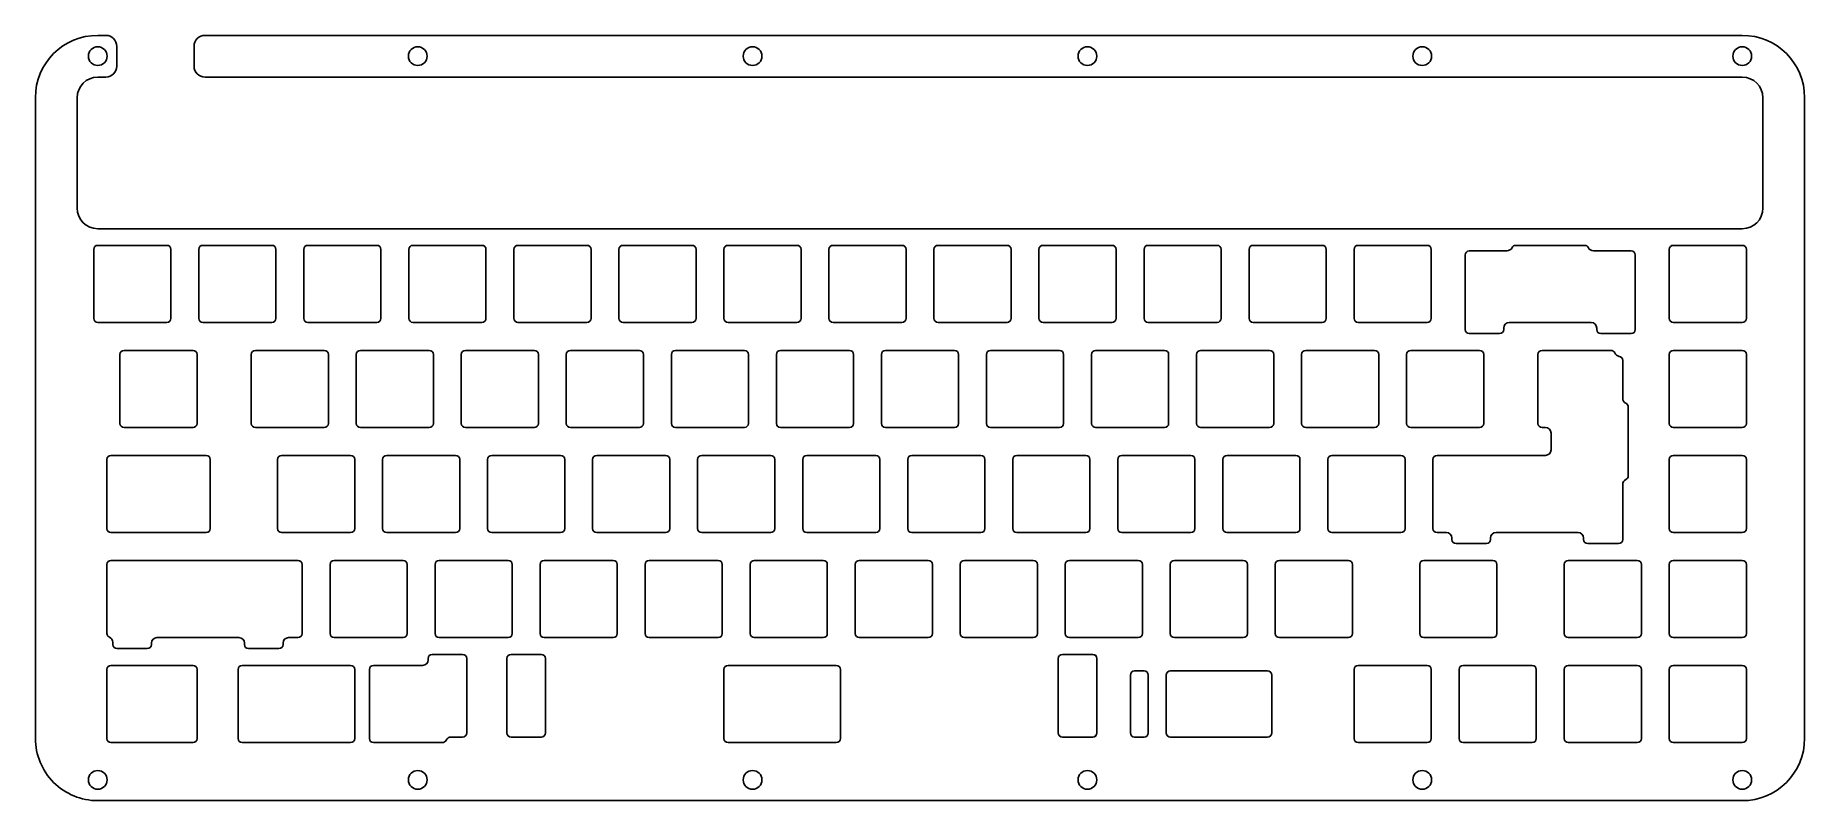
# Model space of a CAD drawing. Header units: millimetres. Extents: x 8 to 328, y 20 to 159.
import ezdxf

# ---------------------------------------------------------------- set-up
doc = ezdxf.new("R2010")
doc.units = ezdxf.units.MM
doc.header["$MEASUREMENT"] = 0
doc.layers.add('GanJing-plate v1_0', color=7, linetype='Continuous')

msp = doc.modelspace()

# ---------------------------------------------------------------- linework, layer by layer
for p, q in [((18.82, 159.29), (20.28, 159.29)), ((18.82, 151.72), (20.28, 151.72)), ((18.09, 120.46), (18.09, 107.96)), ((18.84, 121.21), (31.34, 121.21)), ((32.09, 120.46), (32.09, 107.96)), ((37.14, 120.46), (37.14, 107.96)), ((37.89, 121.21), (50.39, 121.21)), ((51.14, 120.46), (51.14, 107.96)), ((56.19, 120.46), (56.19, 107.96)), ((56.94, 121.21), (69.44, 121.21)), ((70.19, 120.46), (70.19, 107.96)), ((75.24, 120.46), (75.24, 107.96)), ((75.99, 121.21), (88.49, 121.21)), ((89.24, 120.46), (89.24, 107.96)), ((94.29, 120.46), (94.29, 107.96)), ((95.04, 121.21), (107.54, 121.21)), ((108.29, 120.46), (108.29, 107.96)), ((113.34, 120.46), (113.34, 107.96)), ((114.09, 121.21), (126.59, 121.21)), ((127.34, 120.46), (127.34, 107.96)), ((132.39, 120.46), (132.39, 107.96)), ((133.14, 121.21), (145.64, 121.21)), ((146.39, 120.46), (146.39, 107.96)), ((151.44, 120.46), (151.44, 107.96)), ((152.19, 121.21), (164.69, 121.21)), ((165.44, 120.46), (165.44, 107.96)), ((170.49, 120.46), (170.49, 107.96)), ((171.24, 121.21), (183.74, 121.21)), ((184.49, 120.46), (184.49, 107.96)), ((189.54, 120.46), (189.54, 107.96)), ((190.29, 121.21), (202.79, 121.21)), ((203.54, 120.46), (203.54, 107.96)), ((208.59, 120.46), (208.59, 107.96)), ((209.34, 121.21), (221.84, 121.21)), ((222.59, 120.46), (222.59, 107.96)), ((227.64, 120.46), (227.64, 107.96)), ((228.39, 121.21), (240.89, 121.21)), ((241.64, 120.46), (241.64, 107.96)), ((246.69, 120.46), (246.69, 107.96)), ((247.44, 121.21), (259.94, 121.21)), ((260.69, 120.46), (260.69, 107.96)), ((266.83, 119.46), (266.83, 105.96)), ((267.58, 120.21), (274.43, 120.21)), ((276.01, 121.21), (288.51, 121.21)), ((296.95, 120.21), (290.09, 120.21)), ((297.7, 119.46), (297.7, 105.96)), ((303.84, 120.46), (303.84, 107.96)), ((304.59, 121.21), (317.09, 121.21)), ((317.84, 120.46), (317.84, 107.96)), ((18.84, 107.21), (31.34, 107.21)), ((37.89, 107.21), (50.39, 107.21)), ((56.94, 107.21), (69.44, 107.21)), ((75.99, 107.21), (88.49, 107.21)), ((95.04, 107.21), (107.54, 107.21)), ((114.09, 107.21), (126.59, 107.21)), ((133.14, 107.21), (145.64, 107.21)), ((152.19, 107.21), (164.69, 107.21)), ((171.24, 107.21), (183.74, 107.21)), ((190.29, 107.21), (202.79, 107.21)), ((209.34, 107.21), (221.84, 107.21)), ((228.39, 107.21), (240.89, 107.21)), ((247.44, 107.21), (259.94, 107.21)), ((273.83, 105.96), (273.83, 106.21)), ((274.83, 107.21), (289.7, 107.21)), ((290.7, 105.96), (290.7, 106.21)), ((304.59, 107.21), (317.09, 107.21)), ((267.58, 105.21), (273.08, 105.21)), ((291.45, 105.21), (296.95, 105.21)), ((22.85, 101.41), (22.85, 88.91)), ((23.6, 102.16), (36.1, 102.16)), ((36.85, 101.41), (36.85, 88.91)), ((46.66, 101.41), (46.66, 88.91)), ((47.41, 102.16), (59.91, 102.16)), ((60.66, 101.41), (60.66, 88.91)), ((65.71, 101.41), (65.71, 88.91)), ((66.46, 102.16), (78.96, 102.16)), ((79.71, 101.41), (79.71, 88.91)), ((84.76, 101.41), (84.76, 88.91)), ((85.51, 102.16), (98.01, 102.16)), ((98.76, 101.41), (98.76, 88.91)), ((103.81, 101.41), (103.81, 88.91)), ((104.56, 102.16), (117.06, 102.16)), ((117.81, 101.41), (117.81, 88.91)), ((122.86, 101.41), (122.86, 88.91)), ((123.61, 102.16), (136.11, 102.16)), ((136.86, 101.41), (136.86, 88.91)), ((141.91, 101.41), (141.91, 88.91)), ((142.66, 102.16), (155.16, 102.16)), ((155.91, 101.41), (155.91, 88.91)), ((160.96, 101.41), (160.96, 88.91)), ((161.71, 102.16), (174.21, 102.16)), ((174.96, 101.41), (174.96, 88.91)), ((180.01, 101.41), (180.01, 88.91)), ((180.76, 102.16), (193.26, 102.16)), ((194.01, 101.41), (194.01, 88.91)), ((199.06, 101.41), (199.06, 88.91)), ((199.81, 102.16), (212.31, 102.16)), ((213.06, 101.41), (213.06, 88.91)), ((218.11, 101.41), (218.11, 88.91)), ((218.86, 102.16), (231.36, 102.16)), ((232.11, 101.41), (232.11, 88.91)), ((237.16, 101.41), (237.16, 88.91)), ((237.91, 102.16), (250.41, 102.16)), ((251.16, 101.41), (251.16, 88.91)), ((256.21, 101.41), (256.21, 88.91)), ((256.96, 102.16), (269.46, 102.16)), ((270.21, 101.41), (270.21, 88.91)), ((280.03, 101.41), (280.03, 88.91)), ((280.78, 102.16), (293.28, 102.16)), ((295.41, 100.33), (295.41, 93.47)), ((303.84, 101.41), (303.84, 88.91)), ((304.59, 102.16), (317.09, 102.16)), ((317.84, 101.41), (317.84, 88.91)), ((296.41, 91.89), (296.41, 79.39)), ((23.6, 88.16), (36.1, 88.16)), ((47.41, 88.16), (59.91, 88.16)), ((66.46, 88.16), (78.96, 88.16)), ((85.51, 88.16), (98.01, 88.16)), ((104.56, 88.16), (117.06, 88.16)), ((123.61, 88.16), (136.11, 88.16)), ((142.66, 88.16), (155.16, 88.16)), ((161.71, 88.16), (174.21, 88.16)), ((180.76, 88.16), (193.26, 88.16)), ((199.81, 88.16), (212.31, 88.16)), ((218.86, 88.16), (231.36, 88.16)), ((237.91, 88.16), (250.41, 88.16)), ((256.96, 88.16), (269.46, 88.16)), ((280.78, 88.16), (281.41, 88.16)), ((282.41, 87.16), (282.41, 84.11)), ((304.59, 88.16), (317.09, 88.16)), ((20.47, 82.36), (20.47, 69.86)), ((21.22, 83.11), (38.48, 83.11)), ((39.23, 82.36), (39.23, 69.86)), ((51.43, 82.36), (51.43, 69.86)), ((52.18, 83.11), (64.68, 83.11)), ((65.43, 82.36), (65.43, 69.86)), ((70.48, 82.36), (70.48, 69.86)), ((71.23, 83.11), (83.73, 83.11)), ((84.48, 82.36), (84.48, 69.86)), ((89.53, 82.36), (89.53, 69.86)), ((90.28, 83.11), (102.78, 83.11)), ((103.53, 82.36), (103.53, 69.86)), ((108.58, 82.36), (108.58, 69.86)), ((109.33, 83.11), (121.83, 83.11)), ((122.58, 82.36), (122.58, 69.86)), ((127.63, 82.36), (127.63, 69.86)), ((128.38, 83.11), (140.88, 83.11)), ((141.63, 82.36), (141.63, 69.86)), ((146.68, 82.36), (146.68, 69.86)), ((147.43, 83.11), (159.93, 83.11)), ((160.68, 82.36), (160.68, 69.86)), ((165.73, 82.36), (165.73, 69.86)), ((166.48, 83.11), (178.98, 83.11)), ((179.73, 82.36), (179.73, 69.86)), ((184.78, 82.36), (184.78, 69.86)), ((185.53, 83.11), (198.03, 83.11)), ((198.78, 82.36), (198.78, 69.86)), ((203.83, 82.36), (203.83, 69.86)), ((204.58, 83.11), (217.08, 83.11)), ((217.83, 82.36), (217.83, 69.86)), ((222.88, 82.36), (222.88, 69.86)), ((223.63, 83.11), (236.13, 83.11)), ((236.88, 82.36), (236.88, 69.86)), ((241.93, 82.36), (241.93, 69.86)), ((242.68, 83.11), (255.18, 83.11)), ((255.93, 82.36), (255.93, 69.86)), ((260.98, 82.36), (260.98, 69.86)), ((281.41, 83.11), (261.73, 83.11)), ((303.84, 82.36), (303.84, 69.86)), ((304.59, 83.11), (317.09, 83.11)), ((317.84, 82.36), (317.84, 69.86)), ((295.41, 67.86), (295.41, 77.81)), ((21.22, 69.11), (38.48, 69.11)), ((52.18, 69.11), (64.68, 69.11)), ((71.23, 69.11), (83.73, 69.11)), ((90.28, 69.11), (102.78, 69.11)), ((109.33, 69.11), (121.83, 69.11)), ((128.38, 69.11), (140.88, 69.11)), ((147.43, 69.11), (159.93, 69.11)), ((166.48, 69.11), (178.98, 69.11)), ((185.53, 69.11), (198.03, 69.11)), ((204.58, 69.11), (217.08, 69.11)), ((223.63, 69.11), (236.13, 69.11)), ((242.68, 69.11), (255.18, 69.11)), ((261.73, 69.11), (263.44, 69.11)), ((264.44, 67.86), (264.44, 68.11)), ((271.44, 67.86), (271.44, 68.11)), ((272.44, 69.11), (287.32, 69.11)), ((288.32, 67.86), (288.32, 68.11)), ((304.59, 69.11), (317.09, 69.11)), ((265.19, 67.11), (270.69, 67.11)), ((289.07, 67.11), (294.66, 67.11)), ((20.47, 63.31), (20.47, 50.81)), ((21.22, 64.06), (55.15, 64.06)), ((55.9, 63.31), (55.9, 50.81)), ((60.95, 63.31), (60.95, 50.81)), ((61.7, 64.06), (74.2, 64.06)), ((74.95, 63.31), (74.95, 50.81)), ((80, 63.31), (80, 50.81)), ((80.75, 64.06), (93.25, 64.06)), ((94, 63.31), (94, 50.81)), ((99.05, 63.31), (99.05, 50.81)), ((99.8, 64.06), (112.3, 64.06)), ((113.05, 63.31), (113.05, 50.81)), ((118.1, 63.31), (118.1, 50.81)), ((118.85, 64.06), (131.35, 64.06)), ((132.1, 63.31), (132.1, 50.81)), ((137.15, 63.31), (137.15, 50.81)), ((137.9, 64.06), (150.4, 64.06)), ((151.15, 63.31), (151.15, 50.81)), ((156.2, 63.31), (156.2, 50.81)), ((156.95, 64.06), (169.45, 64.06)), ((170.2, 63.31), (170.2, 50.81)), ((175.25, 63.31), (175.25, 50.81)), ((176, 64.06), (188.5, 64.06)), ((189.25, 63.31), (189.25, 50.81)), ((194.3, 63.31), (194.3, 50.81)), ((195.05, 64.06), (207.55, 64.06)), ((208.3, 63.31), (208.3, 50.81)), ((213.35, 63.31), (213.35, 50.81)), ((214.1, 64.06), (226.6, 64.06)), ((227.35, 63.31), (227.35, 50.81)), ((232.4, 63.31), (232.4, 50.81)), ((233.15, 64.06), (245.65, 64.06)), ((246.4, 63.31), (246.4, 50.81)), ((258.59, 63.31), (258.59, 50.81)), ((259.34, 64.06), (271.84, 64.06)), ((272.59, 63.31), (272.59, 50.81)), ((284.79, 63.31), (284.79, 50.81)), ((285.54, 64.06), (298.04, 64.06)), ((298.79, 63.31), (298.79, 50.81)), ((303.84, 63.31), (303.84, 50.81)), ((304.59, 64.06), (317.09, 64.06)), ((317.84, 63.31), (317.84, 50.81)), ((21.56, 48.81), (21.56, 49.2)), ((28.56, 48.81), (28.56, 49.06)), ((44.43, 50.06), (29.56, 50.06)), ((45.43, 48.81), (45.43, 49.06)), ((52.43, 48.81), (52.43, 49.06)), ((53.43, 50.06), (55.15, 50.06)), ((61.7, 50.06), (74.2, 50.06)), ((80.75, 50.06), (93.25, 50.06)), ((99.8, 50.06), (112.3, 50.06)), ((118.85, 50.06), (131.35, 50.06)), ((137.9, 50.06), (150.4, 50.06)), ((156.95, 50.06), (169.45, 50.06)), ((176, 50.06), (188.5, 50.06)), ((195.05, 50.06), (207.55, 50.06)), ((214.1, 50.06), (226.6, 50.06)), ((233.15, 50.06), (245.65, 50.06)), ((259.34, 50.06), (271.84, 50.06)), ((285.54, 50.06), (298.04, 50.06)), ((304.59, 50.06), (317.09, 50.06)), ((21.22, 45.01), (36.1, 45.01)), ((22.31, 48.06), (27.81, 48.06)), ((45.03, 45.01), (64.68, 45.01)), ((46.18, 48.06), (51.68, 48.06)), ((68.84, 45.01), (77.74, 45.01)), ((78.74, 46.01), (78.74, 46.26)), ((84.99, 47.01), (79.49, 47.01)), ((85.74, 32.76), (85.74, 46.26)), ((93.03, 32.76), (93.03, 46.26)), ((99.28, 47.01), (93.78, 47.01)), ((100.03, 32.76), (100.03, 46.26)), ((133.14, 45.01), (152.78, 45.01)), ((193.03, 32.76), (193.03, 46.26)), ((193.04, 32.76), (193.04, 46.26)), ((199.28, 47.01), (193.78, 47.01)), ((199.29, 47.01), (193.79, 47.01)), ((200.03, 32.76), (200.03, 46.26)), ((200.04, 32.76), (200.04, 46.26)), ((247.44, 45.01), (259.94, 45.01)), ((266.49, 45.01), (278.99, 45.01)), ((285.54, 45.01), (298.04, 45.01)), ((304.59, 45.01), (317.09, 45.01)), ((20.47, 44.26), (20.47, 31.76)), ((36.85, 44.26), (36.85, 31.76)), ((44.28, 44.26), (44.28, 31.76)), ((65.43, 44.26), (65.43, 31.76)), ((68.09, 44.26), (68.09, 31.76)), ((132.39, 44.26), (132.39, 31.76)), ((153.53, 44.26), (153.53, 31.76)), ((206.11, 43.26), (206.11, 32.76)), ((206.86, 44.01), (208.61, 44.01)), ((209.36, 43.26), (209.36, 32.76)), ((212.61, 43.26), (212.61, 32.76)), ((213.36, 44.01), (231, 44.01)), ((231.75, 32.76), (231.75, 43.26)), ((246.69, 44.26), (246.69, 31.76)), ((260.69, 44.26), (260.69, 31.76)), ((265.74, 44.26), (265.74, 31.76)), ((279.74, 44.26), (279.74, 31.76)), ((284.79, 44.26), (284.79, 31.76)), ((298.79, 44.26), (298.79, 31.76)), ((303.84, 44.26), (303.84, 31.76)), ((317.84, 44.26), (317.84, 31.76)), ((21.22, 31.01), (36.1, 31.01)), ((45.03, 31.01), (64.68, 31.01)), ((68.84, 31.01), (81.34, 31.01)), ((82.93, 32.01), (84.99, 32.01)), ((99.28, 32.01), (93.78, 32.01)), ((133.14, 31.01), (152.78, 31.01)), ((199.28, 32.01), (193.78, 32.01)), ((199.29, 32.01), (193.79, 32.01)), ((206.86, 32.01), (208.61, 32.01)), ((213.36, 32.01), (231, 32.01)), ((247.44, 31.01), (259.94, 31.01)), ((266.49, 31.01), (278.99, 31.01)), ((285.54, 31.01), (298.04, 31.01)), ((304.59, 31.01), (317.09, 31.01))]:
    msp.add_line(p, q)
for centre, radius, start, end in [((18.84, 120.46), 0.75, 90, 180), ((31.34, 120.46), 0.75, 0, 90), ((37.89, 120.46), 0.75, 90, 180), ((50.39, 120.46), 0.75, 0, 90), ((56.94, 120.46), 0.75, 90, 180), ((69.44, 120.46), 0.75, 0, 90), ((75.99, 120.46), 0.75, 90, 180), ((88.49, 120.46), 0.75, 0, 90), ((95.04, 120.46), 0.75, 90, 180), ((107.54, 120.46), 0.75, 0, 90), ((114.09, 120.46), 0.75, 90, 180), ((126.59, 120.46), 0.75, 0, 90), ((133.14, 120.46), 0.75, 90, 180), ((145.64, 120.46), 0.75, 0, 90), ((152.19, 120.46), 0.75, 90, 180), ((164.69, 120.46), 0.75, 0, 90), ((171.24, 120.46), 0.75, 90, 180), ((183.74, 120.46), 0.75, 0, 90), ((190.29, 120.46), 0.75, 90, 180), ((202.79, 120.46), 0.75, 0, 90), ((209.34, 120.46), 0.75, 90, 180), ((221.84, 120.46), 0.75, 0, 90), ((228.39, 120.46), 0.75, 90, 180), ((240.89, 120.46), 0.75, 0, 90), ((247.44, 120.46), 0.75, 90, 180), ((259.94, 120.46), 0.75, 0, 90), ((267.58, 119.46), 0.75, 90, 180), ((274.43, 121.21), 1, 270, 334.6231), ((276.01, 120.46), 0.75, 90, 154.6231), ((288.51, 120.46), 0.75, 25.3769, 90), ((290.09, 121.21), 1, 205.3769, 270), ((296.95, 119.46), 0.75, 0, 90), ((304.59, 120.46), 0.75, 90, 180), ((317.09, 120.46), 0.75, 0, 90), ((18.84, 107.96), 0.75, 180, 270), ((31.34, 107.96), 0.75, 270, 0), ((37.89, 107.96), 0.75, 180, 270), ((50.39, 107.96), 0.75, 270, 0), ((56.94, 107.96), 0.75, 180, 270), ((69.44, 107.96), 0.75, 270, 0), ((75.99, 107.96), 0.75, 180, 270), ((88.49, 107.96), 0.75, 270, 0), ((95.04, 107.96), 0.75, 180, 270), ((107.54, 107.96), 0.75, 270, 0), ((114.09, 107.96), 0.75, 180, 270), ((126.59, 107.96), 0.75, 270, 0), ((133.14, 107.96), 0.75, 180, 270), ((145.64, 107.96), 0.75, 270, 0), ((152.19, 107.96), 0.75, 180, 270), ((164.69, 107.96), 0.75, 270, 0), ((171.24, 107.96), 0.75, 180, 270), ((183.74, 107.96), 0.75, 270, 0), ((190.29, 107.96), 0.75, 180, 270), ((202.79, 107.96), 0.75, 270, 0), ((209.34, 107.96), 0.75, 180, 270), ((221.84, 107.96), 0.75, 270, 0), ((228.39, 107.96), 0.75, 180, 270), ((240.89, 107.96), 0.75, 270, 0), ((247.44, 107.96), 0.75, 180, 270), ((259.94, 107.96), 0.75, 270, 0), ((267.58, 105.96), 0.75, 180, 270), ((273.08, 105.96), 0.75, 270, 0), ((274.83, 106.21), 1, 90, 180), ((289.7, 106.21), 1, 0, 90), ((291.45, 105.96), 0.75, 180, 270), ((296.95, 105.96), 0.75, 270, 0), ((304.59, 107.96), 0.75, 180, 270), ((317.09, 107.96), 0.75, 270, 0), ((23.6, 101.41), 0.75, 90, 180), ((36.1, 101.41), 0.75, 0, 90), ((47.41, 101.41), 0.75, 90, 180), ((59.91, 101.41), 0.75, 0, 90), ((66.46, 101.41), 0.75, 90, 180), ((78.96, 101.41), 0.75, 0, 90), ((85.51, 101.41), 0.75, 90, 180), ((98.01, 101.41), 0.75, 0, 90), ((104.56, 101.41), 0.75, 90, 180), ((117.06, 101.41), 0.75, 0, 90), ((123.61, 101.41), 0.75, 90, 180), ((136.11, 101.41), 0.75, 0, 90), ((142.66, 101.41), 0.75, 90, 180), ((155.16, 101.41), 0.75, 0, 90), ((161.71, 101.41), 0.75, 90, 180), ((174.21, 101.41), 0.75, 0, 90), ((180.76, 101.41), 0.75, 90, 180), ((193.26, 101.41), 0.75, 0, 90), ((199.81, 101.41), 0.75, 90, 180), ((212.31, 101.41), 0.75, 0, 90), ((218.86, 101.41), 0.75, 90, 180), ((231.36, 101.41), 0.75, 0, 90), ((237.91, 101.41), 0.75, 90, 180), ((250.41, 101.41), 0.75, 0, 90), ((256.96, 101.41), 0.75, 90, 180), ((269.46, 101.41), 0.75, 0, 90), ((280.78, 101.41), 0.75, 90, 180), ((293.28, 101.41), 0.75, 21.6532, 90), ((294.9, 102.06), 1, 201.6532, 261.9436), ((294.66, 100.33), 0.75, 0, 81.9436), ((304.59, 101.41), 0.75, 90, 180), ((317.09, 101.41), 0.75, 0, 90), ((296.41, 93.47), 1, 180, 244.6231), ((295.66, 91.89), 0.75, 0, 64.6231), ((23.6, 88.91), 0.75, 180, 270), ((36.1, 88.91), 0.75, 270, 0), ((47.41, 88.91), 0.75, 180, 270), ((59.91, 88.91), 0.75, 270, 0), ((66.46, 88.91), 0.75, 180, 270), ((78.96, 88.91), 0.75, 270, 0), ((85.51, 88.91), 0.75, 180, 270), ((98.01, 88.91), 0.75, 270, 0), ((104.56, 88.91), 0.75, 180, 270), ((117.06, 88.91), 0.75, 270, 0), ((123.61, 88.91), 0.75, 180, 270), ((136.11, 88.91), 0.75, 270, 0), ((142.66, 88.91), 0.75, 180, 270), ((155.16, 88.91), 0.75, 270, 0), ((161.71, 88.91), 0.75, 180, 270), ((174.21, 88.91), 0.75, 270, 0), ((180.76, 88.91), 0.75, 180, 270), ((193.26, 88.91), 0.75, 270, 0), ((199.81, 88.91), 0.75, 180, 270), ((212.31, 88.91), 0.75, 270, 0), ((218.86, 88.91), 0.75, 180, 270), ((231.36, 88.91), 0.75, 270, 0), ((237.91, 88.91), 0.75, 180, 270), ((250.41, 88.91), 0.75, 270, 0), ((256.96, 88.91), 0.75, 180, 270), ((269.46, 88.91), 0.75, 270, 0), ((280.78, 88.91), 0.75, 180, 270), ((281.41, 87.16), 1, 0, 90), ((304.59, 88.91), 0.75, 180, 270), ((317.09, 88.91), 0.75, 270, 0), ((281.41, 84.11), 1, 270, 0), ((21.22, 82.36), 0.75, 90, 180), ((38.48, 82.36), 0.75, 0, 90), ((52.18, 82.36), 0.75, 90, 180), ((64.68, 82.36), 0.75, 0, 90), ((71.23, 82.36), 0.75, 90, 180), ((83.73, 82.36), 0.75, 0, 90), ((90.28, 82.36), 0.75, 90, 180), ((102.78, 82.36), 0.75, 0, 90), ((109.33, 82.36), 0.75, 90, 180), ((121.83, 82.36), 0.75, 0, 90), ((128.38, 82.36), 0.75, 90, 180), ((140.88, 82.36), 0.75, 0, 90), ((147.43, 82.36), 0.75, 90, 180), ((159.93, 82.36), 0.75, 0, 90), ((166.48, 82.36), 0.75, 90, 180), ((178.98, 82.36), 0.75, 0, 90), ((185.53, 82.36), 0.75, 90, 180), ((198.03, 82.36), 0.75, 0, 90), ((204.58, 82.36), 0.75, 90, 180), ((217.08, 82.36), 0.75, 0, 90), ((223.63, 82.36), 0.75, 90, 180), ((236.13, 82.36), 0.75, 0, 90), ((242.68, 82.36), 0.75, 90, 180), ((255.18, 82.36), 0.75, 0, 90), ((261.73, 82.36), 0.75, 90, 180), ((304.59, 82.36), 0.75, 90, 180), ((317.09, 82.36), 0.75, 0, 90), ((296.41, 77.81), 1, 115.3769, 180), ((295.66, 79.39), 0.75, 295.3769, 0), ((21.22, 69.86), 0.75, 180, 270), ((38.48, 69.86), 0.75, 270, 0), ((52.18, 69.86), 0.75, 180, 270), ((64.68, 69.86), 0.75, 270, 0), ((71.23, 69.86), 0.75, 180, 270), ((83.73, 69.86), 0.75, 270, 0), ((90.28, 69.86), 0.75, 180, 270), ((102.78, 69.86), 0.75, 270, 0), ((109.33, 69.86), 0.75, 180, 270), ((121.83, 69.86), 0.75, 270, 0), ((128.38, 69.86), 0.75, 180, 270), ((140.88, 69.86), 0.75, 270, 0), ((147.43, 69.86), 0.75, 180, 270), ((159.93, 69.86), 0.75, 270, 0), ((166.48, 69.86), 0.75, 180, 270), ((178.98, 69.86), 0.75, 270, 0), ((185.53, 69.86), 0.75, 180, 270), ((198.03, 69.86), 0.75, 270, 0), ((204.58, 69.86), 0.75, 180, 270), ((217.08, 69.86), 0.75, 270, 0), ((223.63, 69.86), 0.75, 180, 270), ((236.13, 69.86), 0.75, 270, 0), ((242.68, 69.86), 0.75, 180, 270), ((255.18, 69.86), 0.75, 270, 0), ((261.73, 69.86), 0.75, 180, 270), ((263.44, 68.11), 1, 0, 90), ((265.19, 67.86), 0.75, 180, 270), ((270.69, 67.86), 0.75, 270, 0), ((272.44, 68.11), 1, 90, 180), ((287.32, 68.11), 1, 0, 90), ((289.07, 67.86), 0.75, 180, 270), ((294.66, 67.86), 0.75, 270, 0), ((304.59, 69.86), 0.75, 180, 270), ((317.09, 69.86), 0.75, 270, 0), ((21.22, 63.31), 0.75, 90, 180), ((55.15, 63.31), 0.75, 0, 90), ((61.7, 63.31), 0.75, 90, 180), ((74.2, 63.31), 0.75, 0, 90), ((80.75, 63.31), 0.75, 90, 180), ((93.25, 63.31), 0.75, 0, 90), ((99.8, 63.31), 0.75, 90, 180), ((112.3, 63.31), 0.75, 0, 90), ((118.85, 63.31), 0.75, 90, 180), ((131.35, 63.31), 0.75, 0, 90), ((137.9, 63.31), 0.75, 90, 180), ((150.4, 63.31), 0.75, 0, 90), ((156.95, 63.31), 0.75, 90, 180), ((169.45, 63.31), 0.75, 0, 90), ((176, 63.31), 0.75, 90, 180), ((188.5, 63.31), 0.75, 0, 90), ((195.05, 63.31), 0.75, 90, 180), ((207.55, 63.31), 0.75, 0, 90), ((214.1, 63.31), 0.75, 90, 180), ((226.6, 63.31), 0.75, 0, 90), ((233.15, 63.31), 0.75, 90, 180), ((245.65, 63.31), 0.75, 0, 90), ((259.34, 63.31), 0.75, 90, 180), ((271.84, 63.31), 0.75, 0, 90), ((285.54, 63.31), 0.75, 90, 180), ((298.04, 63.31), 0.75, 0, 90), ((304.59, 63.31), 0.75, 90, 180), ((317.09, 63.31), 0.75, 0, 90), ((21.22, 50.81), 0.75, 180, 247.7371), ((20.56, 49.2), 1, 0, 67.7371), ((22.31, 48.81), 0.75, 180, 270), ((27.81, 48.81), 0.75, 270, 0), ((29.56, 49.06), 1, 90, 180), ((44.43, 49.06), 1, 0, 90), ((46.18, 48.81), 0.75, 180, 270), ((51.68, 48.81), 0.75, 270, 0), ((53.43, 49.06), 1, 90, 180), ((55.15, 50.81), 0.75, 270, 0), ((61.7, 50.81), 0.75, 180, 270), ((74.2, 50.81), 0.75, 270, 0), ((80.75, 50.81), 0.75, 180, 270), ((93.25, 50.81), 0.75, 270, 0), ((99.8, 50.81), 0.75, 180, 270), ((112.3, 50.81), 0.75, 270, 0), ((118.85, 50.81), 0.75, 180, 270), ((131.35, 50.81), 0.75, 270, 0), ((137.9, 50.81), 0.75, 180, 270), ((150.4, 50.81), 0.75, 270, 0), ((156.95, 50.81), 0.75, 180, 270), ((169.45, 50.81), 0.75, 270, 0), ((176, 50.81), 0.75, 180, 270), ((188.5, 50.81), 0.75, 270, 0), ((195.05, 50.81), 0.75, 180, 270), ((207.55, 50.81), 0.75, 270, 0), ((214.1, 50.81), 0.75, 180, 270), ((226.6, 50.81), 0.75, 270, 0), ((233.15, 50.81), 0.75, 180, 270), ((245.65, 50.81), 0.75, 270, 0), ((259.34, 50.81), 0.75, 180, 270), ((271.84, 50.81), 0.75, 270, 0), ((285.54, 50.81), 0.75, 180, 270), ((298.04, 50.81), 0.75, 270, 0), ((304.59, 50.81), 0.75, 180, 270), ((317.09, 50.81), 0.75, 270, 0), ((21.22, 44.26), 0.75, 90, 180), ((36.1, 44.26), 0.75, 0, 90), ((45.03, 44.26), 0.75, 90, 180), ((64.68, 44.26), 0.75, 0, 90), ((68.84, 44.26), 0.75, 90, 180), ((77.74, 46.01), 1, 270, 0), ((79.49, 46.26), 0.75, 90, 180), ((84.99, 46.26), 0.75, 0, 90), ((93.78, 46.26), 0.75, 90, 180), ((99.28, 46.26), 0.75, 0, 90), ((133.14, 44.26), 0.75, 90, 180), ((152.78, 44.26), 0.75, 0, 90), ((193.78, 46.26), 0.75, 90, 180), ((193.79, 46.26), 0.75, 90, 180), ((199.28, 46.26), 0.75, 0, 90), ((199.29, 46.26), 0.75, 0, 90), ((247.44, 44.26), 0.75, 90, 180), ((259.94, 44.26), 0.75, 0, 90), ((266.49, 44.26), 0.75, 90, 180), ((278.99, 44.26), 0.75, 0, 90), ((285.54, 44.26), 0.75, 90, 180), ((298.04, 44.26), 0.75, 0, 90), ((304.59, 44.26), 0.75, 90, 180), ((317.09, 44.26), 0.75, 0, 90), ((206.86, 43.26), 0.75, 90, 180), ((208.61, 43.26), 0.75, 360, 90), ((213.36, 43.26), 0.75, 90, 180), ((231, 43.26), 0.75, 360, 90), ((84.99, 32.76), 0.75, 270, 0), ((93.78, 32.76), 0.75, 180, 270), ((99.28, 32.76), 0.75, 270, 0), ((193.78, 32.76), 0.75, 180, 270), ((193.79, 32.76), 0.75, 180, 270), ((199.28, 32.76), 0.75, 270, 0), ((199.29, 32.76), 0.75, 270, 0), ((206.86, 32.76), 0.75, 180, 270), ((208.61, 32.76), 0.75, 270, 0), ((213.36, 32.76), 0.75, 180, 270), ((231, 32.76), 0.75, 270, 0), ((21.22, 31.76), 0.75, 180, 270), ((36.1, 31.76), 0.75, 270, 0), ((45.03, 31.76), 0.75, 180, 270), ((64.68, 31.76), 0.75, 270, 0), ((68.84, 31.76), 0.75, 180, 270), ((81.34, 31.76), 0.75, 270, 334.6231), ((82.93, 31.01), 1, 90, 154.6231), ((133.14, 31.76), 0.75, 180, 270), ((152.78, 31.76), 0.75, 270, 0), ((247.44, 31.76), 0.75, 180, 270), ((259.94, 31.76), 0.75, 270, 0), ((266.49, 31.76), 0.75, 180, 270), ((278.99, 31.76), 0.75, 270, 0), ((285.54, 31.76), 0.75, 180, 270), ((298.04, 31.76), 0.75, 270, 0), ((304.59, 31.76), 0.75, 180, 270), ((317.09, 31.76), 0.75, 270, 0)]:
    msp.add_arc(centre, radius, start, end)
at = {"layer": 'GanJing-plate v1_0'}
for p, q in [((22.28, 153.72), (22.28, 157.29)), ((36.28, 157.29), (36.28, 153.72)), ((317.1, 159.29), (38.28, 159.29)), ((38.28, 151.72), (317.1, 151.72)), ((7.51, 147.99), (7.51, 31.8)), ((15.09, 147.99), (15.09, 127.95)), ((320.83, 147.99), (320.83, 127.95)), ((328.41, 31.79), (328.41, 147.99)), ((317.1, 124.22), (18.82, 124.22)), ((18.09, 108.21), (18.09, 120.21)), ((18.82, 20.49), (317.1, 20.49))]:
    msp.add_line(p, q, dxfattribs=at)
for centre in [(18.82, 155.53), (76.86, 155.53), (137.59, 155.53), (198.32, 155.53), (259.05, 155.53), (317.1, 155.53), (18.82, 24.25), (76.86, 24.25), (137.59, 24.25), (198.32, 24.25), (259.05, 24.25), (317.1, 24.25)]:
    msp.add_circle(centre, 1.7, dxfattribs=at)
for centre, radius, start, end in [((18.82, 147.99), 11.31, 90, 180), ((20.28, 157.29), 2, 0, 90), ((38.28, 157.29), 2, 90, 180), ((317.1, 147.99), 11.31, 0, 90), ((18.82, 147.99), 3.73, 90, 180), ((20.28, 153.72), 2, 270, 0), ((38.28, 153.72), 2, 180, 270), ((317.1, 147.99), 3.73, 0, 90), ((18.82, 127.95), 3.73, 180, 270), ((317.1, 127.95), 3.73, 270, 0), ((18.82, 31.79), 11.31, 179.9838, 270.0129), ((317.1, 31.79), 11.31, 270, 0)]:
    msp.add_arc(centre, radius, start, end, dxfattribs=at)

doc.saveas('drawing.dxf')
